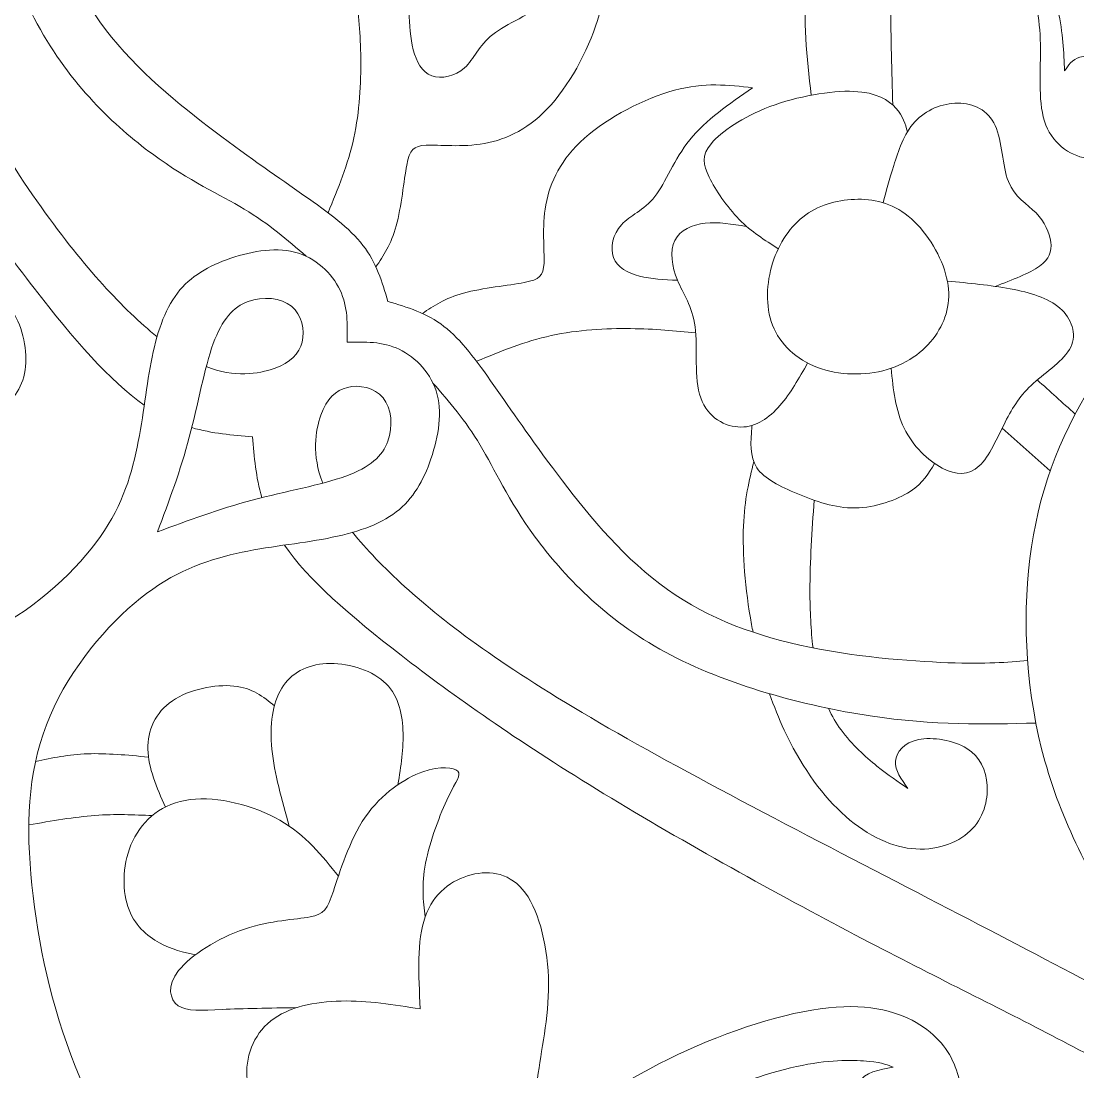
# Model space of a CAD drawing. Header units: millimetres. Extents: x -49.7 to 16.7, y -35.8 to 30.6.
# Drawn here: x -26.83 to -20.03, y -15.56 to -8.79 of the extents above; entities that cross this region are included whole.
import ezdxf

# ---------------------------------------------------------------- set-up
doc = ezdxf.new("R2010")
doc.units = ezdxf.units.MM
doc.header["$MEASUREMENT"] = 0
doc.layers.add('Layer 1', color=7, linetype='Continuous')

msp = doc.modelspace()

# ---------------------------------------------------------------- linework, layer by layer
at = {"layer": 'Layer 1', "lineweight": 9}
for points, knots in [([(4.9302, 18.8028), (-6.8815, 30.6145), (-26.0394, 30.6145), (-37.8511, 18.8028), (-37.8511, 18.8028), (-49.6628, 6.991), (-49.6628, -12.1668), (-37.8511, -23.9785), (-37.8511, -23.9785), (-26.0394, -35.7903), (-6.8815, -35.7903), (4.9302, -23.9785), (4.9302, -23.9785), (16.7419, -12.1668), (16.7419, 6.991), (4.9302, 18.8028)], [0, 0, 0, 0, 0.2, 0.2, 0.2, 0.2, 0.4, 0.4, 0.4, 0.4, 0.6, 0.6, 0.6, 0.6, 1, 1, 1, 1]), ([(-33.6751, -2.5879), (-33.5181, -2.621), (-33.3615, -2.6542), (-33.2136, -2.7036), (-33.2136, -2.7036), (-33.0657, -2.753), (-32.9269, -2.8188), (-32.8233, -2.8789), (-32.8233, -2.8789), (-32.7195, -2.9391), (-32.6509, -2.9938), (-32.5823, -3.0484), (-32.5823, -3.0484), (-32.6969, -3.0329), (-32.8116, -3.0174), (-32.9673, -3.0093), (-32.9673, -3.0093), (-33.123, -3.0011), (-33.3198, -3.0003), (-33.4922, -3.0355), (-33.4922, -3.0355), (-33.6646, -3.0707), (-33.8125, -3.142), (-33.9604, -3.2132), (-33.9604, -3.2132), (-33.8988, -3.156), (-33.8372, -3.0987), (-33.8089, -3.0323), (-33.8089, -3.0323), (-33.7805, -2.9659), (-33.7855, -2.8903), (-33.8254, -2.8148), (-33.8254, -2.8148), (-33.8653, -2.7392), (-33.9403, -2.6635), (-34.0428, -2.6293), (-34.0428, -2.6293), (-34.1454, -2.5952), (-34.2757, -2.6025), (-34.3662, -2.6405), (-34.3662, -2.6405), (-34.4567, -2.6786), (-34.5074, -2.7475), (-34.5573, -2.8389), (-34.5573, -2.8389), (-34.6072, -2.9303), (-34.6563, -3.0444), (-34.6643, -3.1707), (-34.6643, -3.1707), (-34.6725, -3.2972), (-34.6396, -3.4359), (-34.5867, -3.5254), (-34.5867, -3.5254), (-34.5337, -3.6149), (-34.4607, -3.655), (-34.3457, -3.6696), (-34.3457, -3.6696), (-34.2306, -3.6842), (-34.0736, -3.6733), (-33.9257, -3.6276), (-33.9257, -3.6276), (-33.7778, -3.582), (-33.639, -3.5016), (-33.4656, -3.4469), (-33.4656, -3.4469), (-33.2921, -3.3921), (-33.084, -3.3629), (-32.8375, -3.3574), (-32.8375, -3.3574), (-32.591, -3.3519), (-32.3061, -3.3702), (-32.0304, -3.4195), (-32.0304, -3.4195), (-31.7547, -3.4688), (-31.4882, -3.5491), (-31.1942, -3.7335), (-31.1942, -3.7335), (-30.9002, -3.9179), (-30.5789, -4.2064), (-30.336, -4.4803), (-30.336, -4.4803), (-30.0932, -4.7542), (-29.9289, -5.0135), (-29.7445, -5.3293), (-29.7445, -5.3293), (-29.56, -5.6452), (-29.3555, -6.0177), (-29.162, -6.392), (-29.162, -6.392), (-28.9684, -6.7663), (-28.7858, -7.1425), (-28.5248, -7.6372), (-28.5248, -7.6372), (-28.2637, -8.1321), (-27.924, -8.7456), (-27.6118, -9.255), (-27.6118, -9.255), (-27.2996, -9.7644), (-27.0147, -10.1698), (-26.75, -10.513), (-26.75, -10.513), (-26.4971, -10.8409), (-26.2625, -11.1122), (-26.0405, -11.2657)], [0, 0, 0, 0, 0.037037, 0.037037, 0.037037, 0.037037, 0.074074, 0.074074, 0.074074, 0.074074, 0.111111, 0.111111, 0.111111, 0.111111, 0.148148, 0.148148, 0.148148, 0.148148, 0.185185, 0.185185, 0.185185, 0.185185, 0.222222, 0.222222, 0.222222, 0.222222, 0.259259, 0.259259, 0.259259, 0.259259, 0.296296, 0.296296, 0.296296, 0.296296, 0.333333, 0.333333, 0.333333, 0.333333, 0.37037, 0.37037, 0.37037, 0.37037, 0.407407, 0.407407, 0.407407, 0.407407, 0.444444, 0.444444, 0.444444, 0.444444, 0.481481, 0.481481, 0.481481, 0.481481, 0.518519, 0.518519, 0.518519, 0.518519, 0.555556, 0.555556, 0.555556, 0.555556, 0.592593, 0.592593, 0.592593, 0.592593, 0.62963, 0.62963, 0.62963, 0.62963, 0.666667, 0.666667, 0.666667, 0.666667, 0.703704, 0.703704, 0.703704, 0.703704, 0.740741, 0.740741, 0.740741, 0.740741, 0.777778, 0.777778, 0.777778, 0.777778, 0.814815, 0.814815, 0.814815, 0.814815, 0.851852, 0.851852, 0.851852, 0.851852, 0.888889, 0.888889, 0.888889, 0.888889, 0.925926, 0.925926, 0.925926, 0.925926, 1, 1, 1, 1]), ([(-24.3301, -5.4874), (-24.5328, -5.7206), (-24.7691, -5.9137), (-25.0118, -6.0652), (-25.0118, -6.0652), (-25.3569, -6.2806), (-25.7147, -6.4121), (-26.1274, -6.4632), (-26.1274, -6.4632), (-26.54, -6.5143), (-27.0074, -6.4851), (-27.4311, -6.3665), (-27.4311, -6.3665), (-27.8547, -6.2478), (-28.2345, -6.0396), (-28.5412, -5.8333), (-28.5412, -5.8333), (-28.8479, -5.627), (-29.0817, -5.4225), (-29.3154, -5.218), (-29.3154, -5.218), (-29.0159, -5.7804), (-28.7165, -6.3427), (-28.3476, -7.053), (-28.3476, -7.053), (-27.9788, -7.7633), (-27.5406, -8.6214), (-27.1846, -9.2349), (-27.1846, -9.2349), (-26.8285, -9.8484), (-26.5546, -10.2172), (-26.3082, -10.4893), (-26.3082, -10.4893), (-26.1844, -10.6259), (-26.0675, -10.7381), (-25.9581, -10.8256)], [0, 0, 0, 0, 0.1, 0.1, 0.1, 0.1, 0.2, 0.2, 0.2, 0.2, 0.3, 0.3, 0.3, 0.3, 0.4, 0.4, 0.4, 0.4, 0.5, 0.5, 0.5, 0.5, 0.6, 0.6, 0.6, 0.6, 0.7, 0.7, 0.7, 0.7, 0.8, 0.8, 0.8, 0.8, 1, 1, 1, 1]), ([(-24.9974, -10.3082), (-25.1181, -10.2034), (-25.2389, -10.0984), (-25.3961, -10.0041), (-25.3961, -10.0041), (-25.5534, -9.9099), (-25.7473, -9.8262), (-25.9884, -9.6492), (-25.9884, -9.6492), (-26.2296, -9.4723), (-26.5181, -9.202), (-26.7299, -8.8113), (-26.7299, -8.8113), (-26.9417, -8.4206), (-27.0768, -7.9093), (-27.1401, -7.4914), (-27.1401, -7.4914), (-27.2033, -7.0735), (-27.1947, -6.749), (-27.186, -6.4244)], [0, 0, 0, 0, 0.166667, 0.166667, 0.166667, 0.166667, 0.333333, 0.333333, 0.333333, 0.333333, 0.5, 0.5, 0.5, 0.5, 0.666667, 0.666667, 0.666667, 0.666667, 1, 1, 1, 1]), ([(-24.4713, -10.5986), (-24.5084, -10.4739), (-24.5456, -10.3492), (-24.6317, -10.2376), (-24.6317, -10.2376), (-24.7178, -10.1259), (-24.8529, -10.0273), (-25.0118, -9.916), (-25.0118, -9.916), (-25.1706, -9.8046), (-25.3532, -9.6804), (-25.5833, -9.507), (-25.5833, -9.507), (-25.8133, -9.3335), (-26.0909, -9.1108), (-26.2899, -8.8478), (-26.2899, -8.8478), (-26.4889, -8.5849), (-26.6094, -8.2818), (-26.6843, -7.9458), (-26.6843, -7.9458), (-26.7591, -7.6099), (-26.7883, -7.241), (-26.7973, -6.9909), (-26.7973, -6.9909), (-26.8064, -6.7408), (-26.7951, -6.6093), (-26.7839, -6.4779)], [0, 0, 0, 0, 0.125, 0.125, 0.125, 0.125, 0.25, 0.25, 0.25, 0.25, 0.375, 0.375, 0.375, 0.375, 0.5, 0.5, 0.5, 0.5, 0.625, 0.625, 0.625, 0.625, 0.75, 0.75, 0.75, 0.75, 1, 1, 1, 1]), ([(-20.7683, -6.8958), (-20.6509, -7.0059), (-20.5335, -7.1161), (-20.3927, -7.3118), (-20.3927, -7.3118), (-20.2518, -7.5075), (-20.0875, -7.7887), (-19.9469, -8.0772), (-19.9469, -8.0772), (-19.8063, -8.3657), (-19.6895, -8.6614), (-19.611, -8.9152), (-19.611, -8.9152), (-19.5324, -9.1691), (-19.4923, -9.3809), (-19.3699, -9.6565), (-19.3699, -9.6565), (-19.2476, -9.9323), (-19.0431, -10.2719), (-18.8989, -10.5074), (-18.8989, -10.5074), (-18.7546, -10.743), (-18.6706, -10.8744), (-18.6104, -11.0515), (-18.6104, -11.0515), (-18.5501, -11.2286), (-18.5136, -11.4514), (-18.5154, -11.6504), (-18.5154, -11.6504), (-18.5172, -11.8495), (-18.5574, -12.0247), (-18.6378, -12.1909), (-18.6378, -12.1909), (-18.7181, -12.357), (-18.8386, -12.5141), (-18.939, -12.6236), (-18.939, -12.6236), (-19.0394, -12.7332), (-19.1198, -12.7952), (-19.2001, -12.8573)], [0, 0, 0, 0, 0.090909, 0.090909, 0.090909, 0.090909, 0.181818, 0.181818, 0.181818, 0.181818, 0.272727, 0.272727, 0.272727, 0.272727, 0.363636, 0.363636, 0.363636, 0.363636, 0.454545, 0.454545, 0.454545, 0.454545, 0.545455, 0.545455, 0.545455, 0.545455, 0.636364, 0.636364, 0.636364, 0.636364, 0.727273, 0.727273, 0.727273, 0.727273, 0.818182, 0.818182, 0.818182, 0.818182, 1, 1, 1, 1]), ([(-20.9186, -7.046), (-20.9119, -7.1636), (-20.9052, -7.2813), (-20.8628, -7.4421), (-20.8628, -7.4421), (-20.8203, -7.6028), (-20.742, -7.8068), (-20.6437, -7.9906), (-20.6437, -7.9906), (-20.5454, -8.1745), (-20.427, -8.3384), (-20.3578, -8.4958), (-20.3578, -8.4958), (-20.2887, -8.6533), (-20.2686, -8.8044), (-20.2677, -8.9737), (-20.2677, -8.9737), (-20.2668, -9.143), (-20.285, -9.3306), (-20.2331, -9.4626), (-20.2331, -9.4626), (-20.1813, -9.5946), (-20.0593, -9.671), (-19.9519, -9.6774), (-19.9519, -9.6774), (-19.8444, -9.6838), (-19.7516, -9.62), (-19.7034, -9.5308), (-19.7034, -9.5308), (-19.6551, -9.4416), (-19.6514, -9.3269), (-19.676, -9.2387), (-19.676, -9.2387), (-19.7006, -9.1504), (-19.7534, -9.0884), (-19.8189, -9.0539), (-19.8189, -9.0539), (-19.8845, -9.0193), (-19.9628, -9.012), (-20.0137, -9.0265), (-20.0137, -9.0265), (-20.0647, -9.0411), (-20.0884, -9.0775), (-20.1121, -9.1139), (-20.1121, -9.1139), (-20.1175, -8.9938), (-20.123, -8.8736), (-20.1539, -8.7243), (-20.1539, -8.7243), (-20.1849, -8.575), (-20.2413, -8.3966), (-20.2978, -8.2182)], [0, 0, 0, 0, 0.071429, 0.071429, 0.071429, 0.071429, 0.142857, 0.142857, 0.142857, 0.142857, 0.214286, 0.214286, 0.214286, 0.214286, 0.285714, 0.285714, 0.285714, 0.285714, 0.357143, 0.357143, 0.357143, 0.357143, 0.428571, 0.428571, 0.428571, 0.428571, 0.5, 0.5, 0.5, 0.5, 0.571429, 0.571429, 0.571429, 0.571429, 0.642857, 0.642857, 0.642857, 0.642857, 0.714286, 0.714286, 0.714286, 0.714286, 0.785714, 0.785714, 0.785714, 0.785714, 0.857143, 0.857143, 0.857143, 0.857143, 1, 1, 1, 1]), ([(-21.2191, -9.3335), (-21.2251, -9.1165), (-21.2312, -8.8995), (-21.2332, -8.689), (-21.2332, -8.689), (-21.2354, -8.4785), (-21.2335, -8.2746), (-21.2163, -8.0498), (-21.2163, -8.0498), (-21.1989, -7.8249), (-21.1662, -7.5792), (-21.1334, -7.3334), (-21.1334, -7.3334), (-21.2845, -7.5027), (-21.4356, -7.672), (-21.5512, -7.8732), (-21.5512, -7.8732), (-21.6668, -8.0743), (-21.7469, -8.3074), (-21.7733, -8.5456), (-21.7733, -8.5456), (-21.7997, -8.7838), (-21.7723, -9.0272), (-21.7449, -9.2706)], [0, 0, 0, 0, 0.142857, 0.142857, 0.142857, 0.142857, 0.285714, 0.285714, 0.285714, 0.285714, 0.428571, 0.428571, 0.428571, 0.428571, 0.571429, 0.571429, 0.571429, 0.571429, 0.714286, 0.714286, 0.714286, 0.714286, 1, 1, 1, 1]), ([(-24.3347, -8.7337), (-24.3313, -8.818), (-24.328, -8.9024), (-24.3081, -8.9782), (-24.3081, -8.9782), (-24.2883, -9.0541), (-24.2518, -9.1215), (-24.189, -9.1451), (-24.189, -9.1451), (-24.1262, -9.1688), (-24.037, -9.1487), (-23.9769, -9.0941), (-23.9769, -9.0941), (-23.9169, -9.0395), (-23.8859, -8.9503), (-23.7958, -8.8793), (-23.7958, -8.8793), (-23.7057, -8.8083), (-23.5564, -8.7555), (-23.4298, -8.6535), (-23.4298, -8.6535), (-23.3033, -8.5516), (-23.1995, -8.4005), (-23.0958, -8.2494), (-23.0958, -8.2494), (-23.0776, -8.4041), (-23.0593, -8.5589), (-23.1112, -8.7528), (-23.1112, -8.7528), (-23.1631, -8.9466), (-23.2851, -9.1797), (-23.4198, -9.3317), (-23.4198, -9.3317), (-23.5545, -9.4837), (-23.702, -9.5547), (-23.8486, -9.5811), (-23.8486, -9.5811), (-23.9951, -9.6075), (-24.1408, -9.5893), (-24.2245, -9.5929), (-24.2245, -9.5929), (-24.3083, -9.5966), (-24.3301, -9.6221), (-24.3492, -9.7204), (-24.3492, -9.7204), (-24.3684, -9.8187), (-24.3847, -9.9899), (-24.4176, -10.1113), (-24.4176, -10.1113), (-24.4504, -10.2327), (-24.4998, -10.3045), (-24.5491, -10.3763)], [0, 0, 0, 0, 0.071429, 0.071429, 0.071429, 0.071429, 0.142857, 0.142857, 0.142857, 0.142857, 0.214286, 0.214286, 0.214286, 0.214286, 0.285714, 0.285714, 0.285714, 0.285714, 0.357143, 0.357143, 0.357143, 0.357143, 0.428571, 0.428571, 0.428571, 0.428571, 0.5, 0.5, 0.5, 0.5, 0.571429, 0.571429, 0.571429, 0.571429, 0.642857, 0.642857, 0.642857, 0.642857, 0.714286, 0.714286, 0.714286, 0.714286, 0.785714, 0.785714, 0.785714, 0.785714, 0.857143, 0.857143, 0.857143, 0.857143, 1, 1, 1, 1]), ([(-24.6739, -8.6161), (-24.6609, -8.7469), (-24.648, -8.8777), (-24.6462, -9.0351), (-24.6462, -9.0351), (-24.6444, -9.1924), (-24.6539, -9.3763), (-24.6908, -9.5461), (-24.6908, -9.5461), (-24.7278, -9.716), (-24.7924, -9.8719), (-24.8569, -10.0277)], [0, 0, 0, 0, 0.25, 0.25, 0.25, 0.25, 0.5, 0.5, 0.5, 0.5, 1, 1, 1, 1]), ([(-22.6063, -10.462), (-22.6906, -10.4587), (-22.775, -10.4554), (-22.8508, -10.4355), (-22.8508, -10.4355), (-22.9267, -10.4156), (-22.994, -10.3792), (-23.0177, -10.3164), (-23.0177, -10.3164), (-23.0414, -10.2536), (-23.0213, -10.1644), (-22.9667, -10.1044), (-22.9667, -10.1044), (-22.9121, -10.0443), (-22.8229, -10.0133), (-22.7519, -9.9232), (-22.7519, -9.9232), (-22.6809, -9.8331), (-22.6281, -9.6838), (-22.5262, -9.5573), (-22.5262, -9.5573), (-22.4242, -9.4307), (-22.2731, -9.3269), (-22.122, -9.2232), (-22.122, -9.2232), (-22.2767, -9.205), (-22.4315, -9.1867), (-22.6253, -9.2386), (-22.6253, -9.2386), (-22.8192, -9.2905), (-23.0523, -9.4125), (-23.2043, -9.5472), (-23.2043, -9.5472), (-23.3564, -9.682), (-23.4273, -9.8294), (-23.4537, -9.976), (-23.4537, -9.976), (-23.4802, -10.1225), (-23.4619, -10.2682), (-23.4655, -10.3519), (-23.4655, -10.3519), (-23.4692, -10.4357), (-23.4947, -10.4575), (-23.593, -10.4766), (-23.593, -10.4766), (-23.6913, -10.4957), (-23.8625, -10.5121), (-23.9839, -10.545), (-23.9839, -10.545), (-24.1053, -10.5778), (-24.1771, -10.6272), (-24.2489, -10.6765)], [0, 0, 0, 0, 0.071429, 0.071429, 0.071429, 0.071429, 0.142857, 0.142857, 0.142857, 0.142857, 0.214286, 0.214286, 0.214286, 0.214286, 0.285714, 0.285714, 0.285714, 0.285714, 0.357143, 0.357143, 0.357143, 0.357143, 0.428571, 0.428571, 0.428571, 0.428571, 0.5, 0.5, 0.5, 0.5, 0.571429, 0.571429, 0.571429, 0.571429, 0.642857, 0.642857, 0.642857, 0.642857, 0.714286, 0.714286, 0.714286, 0.714286, 0.785714, 0.785714, 0.785714, 0.785714, 0.857143, 0.857143, 0.857143, 0.857143, 1, 1, 1, 1]), ([(-21.1247, -9.507), (-21.1385, -9.4561), (-21.1524, -9.4051), (-21.1984, -9.3542), (-21.1984, -9.3542), (-21.2445, -9.3033), (-21.3227, -9.2523), (-21.4702, -9.2459), (-21.4702, -9.2459), (-21.6177, -9.2395), (-21.8343, -9.2778), (-22.0109, -9.3442), (-22.0109, -9.3442), (-22.1875, -9.4107), (-22.3241, -9.5054), (-22.3878, -9.5818), (-22.3878, -9.5818), (-22.4515, -9.6582), (-22.4424, -9.7166), (-22.4014, -9.7994), (-22.4014, -9.7994), (-22.3605, -9.8822), (-22.2876, -9.9896), (-22.2082, -10.0703), (-22.2082, -10.0703), (-22.1287, -10.151), (-22.0425, -10.2049), (-21.9564, -10.2589)], [0, 0, 0, 0, 0.125, 0.125, 0.125, 0.125, 0.25, 0.25, 0.25, 0.25, 0.375, 0.375, 0.375, 0.375, 0.5, 0.5, 0.5, 0.5, 0.625, 0.625, 0.625, 0.625, 0.75, 0.75, 0.75, 0.75, 1, 1, 1, 1]), ([(-20.5592, -10.5015), (-20.4484, -10.4595), (-20.3375, -10.4176), (-20.274, -10.372), (-20.274, -10.372), (-20.2104, -10.3264), (-20.194, -10.2773), (-20.2013, -10.2172), (-20.2013, -10.2172), (-20.2085, -10.1571), (-20.2395, -10.0861), (-20.2959, -10.0288), (-20.2959, -10.0288), (-20.3524, -9.9714), (-20.4343, -9.9277), (-20.4743, -9.8267), (-20.4743, -9.8267), (-20.5144, -9.7256), (-20.5126, -9.5672), (-20.559, -9.4662), (-20.559, -9.4662), (-20.6054, -9.3652), (-20.7001, -9.3215), (-20.8002, -9.3215), (-20.8002, -9.3215), (-20.9003, -9.3215), (-21.006, -9.3652), (-21.0769, -9.4425), (-21.0769, -9.4425), (-21.148, -9.5199), (-21.1844, -9.631), (-21.2128, -9.7233), (-21.2128, -9.7233), (-21.2411, -9.8156), (-21.2615, -9.8892), (-21.2819, -9.9628)], [0, 0, 0, 0, 0.1, 0.1, 0.1, 0.1, 0.2, 0.2, 0.2, 0.2, 0.3, 0.3, 0.3, 0.3, 0.4, 0.4, 0.4, 0.4, 0.5, 0.5, 0.5, 0.5, 0.6, 0.6, 0.6, 0.6, 0.7, 0.7, 0.7, 0.7, 0.8, 0.8, 0.8, 0.8, 1, 1, 1, 1]), ([(-21.4656, -9.9414), (-21.3464, -9.9368), (-21.2262, -9.9623), (-21.1189, -10.0497), (-21.1189, -10.0497), (-21.0114, -10.1371), (-20.9168, -10.2864), (-20.8785, -10.4211), (-20.8785, -10.4211), (-20.8403, -10.5558), (-20.8585, -10.676), (-20.9213, -10.7825), (-20.9213, -10.7825), (-20.9841, -10.889), (-21.0915, -10.9819), (-21.2299, -11.0292), (-21.2299, -11.0292), (-21.3683, -11.0765), (-21.5376, -11.0784), (-21.6777, -11.0328), (-21.6777, -11.0328), (-21.8179, -10.9873), (-21.929, -10.8945), (-21.9836, -10.7743), (-21.9836, -10.7743), (-22.0382, -10.6541), (-22.0364, -10.5067), (-22, -10.3756), (-22, -10.3756), (-21.9636, -10.2445), (-21.8926, -10.1298), (-21.7979, -10.0552), (-21.7979, -10.0552), (-21.7033, -9.9805), (-21.5849, -9.9459), (-21.4656, -9.9414)], [0, 0, 0, 0, 0.1, 0.1, 0.1, 0.1, 0.2, 0.2, 0.2, 0.2, 0.3, 0.3, 0.3, 0.3, 0.4, 0.4, 0.4, 0.4, 0.5, 0.5, 0.5, 0.5, 0.6, 0.6, 0.6, 0.6, 0.7, 0.7, 0.7, 0.7, 0.8, 0.8, 0.8, 0.8, 1, 1, 1, 1]), ([(-22.1626, -10.1159), (-22.2528, -10.1006), (-22.3431, -10.0855), (-22.4273, -10.0951), (-22.4273, -10.0951), (-22.5116, -10.1047), (-22.5899, -10.1391), (-22.6227, -10.2064), (-22.6227, -10.2064), (-22.6554, -10.2736), (-22.6427, -10.3738), (-22.6063, -10.462), (-22.6063, -10.462), (-22.5698, -10.5504), (-22.5098, -10.6268), (-22.4925, -10.7624), (-22.4925, -10.7624), (-22.4751, -10.8981), (-22.5007, -11.0929), (-22.4561, -11.2204), (-22.4561, -11.2204), (-22.4115, -11.3478), (-22.2968, -11.4079), (-22.1975, -11.4079), (-22.1975, -11.4079), (-22.0983, -11.4079), (-22.0146, -11.3478), (-21.9455, -11.269), (-21.9455, -11.269), (-21.8765, -11.1902), (-21.8221, -11.0926), (-21.7677, -10.9951)], [0, 0, 0, 0, 0.111111, 0.111111, 0.111111, 0.111111, 0.222222, 0.222222, 0.222222, 0.222222, 0.333333, 0.333333, 0.333333, 0.333333, 0.444444, 0.444444, 0.444444, 0.444444, 0.555556, 0.555556, 0.555556, 0.555556, 0.666667, 0.666667, 0.666667, 0.666667, 0.777778, 0.777778, 0.777778, 0.777778, 1, 1, 1, 1]), ([(-24.7342, -10.8615), (-24.7311, -10.7477), (-24.7282, -10.6341), (-24.7796, -10.5261), (-24.7796, -10.5261), (-24.831, -10.4181), (-24.9369, -10.3158), (-25.072, -10.2812), (-25.072, -10.2812), (-25.2071, -10.2464), (-25.3715, -10.2793), (-25.5102, -10.3304), (-25.5102, -10.3304), (-25.649, -10.3816), (-25.7622, -10.4509), (-25.8426, -10.566), (-25.8426, -10.566), (-25.9229, -10.681), (-25.9703, -10.8417), (-26.0032, -11.0243), (-26.0032, -11.0243), (-26.0361, -11.2069), (-26.0544, -11.4114), (-26.1036, -11.614), (-26.1036, -11.614), (-26.1529, -11.8167), (-26.2333, -12.0175), (-26.416, -12.2329), (-26.416, -12.2329), (-26.5988, -12.4483), (-26.8839, -12.6783), (-27.198, -12.7988), (-27.198, -12.7988), (-27.512, -12.9193), (-27.855, -12.9304), (-28.2291, -12.8921), (-28.2291, -12.8921), (-28.6033, -12.8538), (-29.0086, -12.7662), (-29.3957, -12.6128), (-29.3957, -12.6128), (-29.7828, -12.4594), (-30.1516, -12.2403), (-30.5004, -12.023), (-30.5004, -12.023), (-30.6684, -11.9184), (-30.8317, -11.8141), (-30.9908, -11.7194)], [0, 0, 0, 0, 0.076923, 0.076923, 0.076923, 0.076923, 0.153846, 0.153846, 0.153846, 0.153846, 0.230769, 0.230769, 0.230769, 0.230769, 0.307692, 0.307692, 0.307692, 0.307692, 0.384615, 0.384615, 0.384615, 0.384615, 0.461538, 0.461538, 0.461538, 0.461538, 0.538462, 0.538462, 0.538462, 0.538462, 0.615385, 0.615385, 0.615385, 0.615385, 0.692308, 0.692308, 0.692308, 0.692308, 0.769231, 0.769231, 0.769231, 0.769231, 0.846154, 0.846154, 0.846154, 0.846154, 1, 1, 1, 1]), ([(-19.36, -10.4575), (-19.5932, -10.6602), (-19.7863, -10.8965), (-19.9378, -11.1391), (-19.9378, -11.1391), (-20.1532, -11.4843), (-20.2847, -11.8421), (-20.3358, -12.2548), (-20.3358, -12.2548), (-20.387, -12.6674), (-20.3577, -13.1349), (-20.2391, -13.5585), (-20.2391, -13.5585), (-20.1204, -13.9821), (-19.9122, -14.3618), (-19.7059, -14.6686), (-19.7059, -14.6686), (-19.4996, -14.9753), (-19.2951, -15.209), (-19.0906, -15.4428), (-19.0906, -15.4428), (-19.6529, -15.1433), (-20.2153, -14.8439), (-20.9256, -14.4751), (-20.9256, -14.4751), (-21.6358, -14.1062), (-22.494, -13.668), (-23.1075, -13.312), (-23.1075, -13.312), (-23.721, -12.9559), (-24.0898, -12.682), (-24.3619, -12.4356), (-24.3619, -12.4356), (-24.4985, -12.3118), (-24.6107, -12.1949), (-24.6982, -12.0855)], [0, 0, 0, 0, 0.1, 0.1, 0.1, 0.1, 0.2, 0.2, 0.2, 0.2, 0.3, 0.3, 0.3, 0.3, 0.4, 0.4, 0.4, 0.4, 0.5, 0.5, 0.5, 0.5, 0.6, 0.6, 0.6, 0.6, 0.7, 0.7, 0.7, 0.7, 0.8, 0.8, 0.8, 0.8, 1, 1, 1, 1]), ([(-21.2299, -11.0292), (-21.2159, -11.1645), (-21.202, -11.2998), (-21.1458, -11.4148), (-21.1458, -11.4148), (-21.0897, -11.5298), (-20.9914, -11.6245), (-20.9013, -11.6718), (-20.9013, -11.6718), (-20.8112, -11.7192), (-20.7292, -11.7192), (-20.6628, -11.6582), (-20.6628, -11.6582), (-20.5964, -11.5972), (-20.5453, -11.4752), (-20.4953, -11.376), (-20.4953, -11.376), (-20.4452, -11.2768), (-20.3961, -11.2003), (-20.3132, -11.1257), (-20.3132, -11.1257), (-20.2304, -11.051), (-20.1139, -10.9782), (-20.0729, -10.8926), (-20.0729, -10.8926), (-20.0319, -10.8071), (-20.0666, -10.7088), (-20.1421, -10.6423), (-20.1421, -10.6423), (-20.2176, -10.5759), (-20.3342, -10.5413), (-20.4619, -10.5175), (-20.4619, -10.5175), (-20.5896, -10.4937), (-20.7285, -10.4807), (-20.8674, -10.4677)], [0, 0, 0, 0, 0.1, 0.1, 0.1, 0.1, 0.2, 0.2, 0.2, 0.2, 0.3, 0.3, 0.3, 0.3, 0.4, 0.4, 0.4, 0.4, 0.5, 0.5, 0.5, 0.5, 0.6, 0.6, 0.6, 0.6, 0.7, 0.7, 0.7, 0.7, 0.8, 0.8, 0.8, 0.8, 1, 1, 1, 1]), ([(-27.8507, -11.2337), (-27.6803, -11.2821), (-27.5099, -11.3306), (-27.3547, -11.3457), (-27.3547, -11.3457), (-27.1994, -11.3608), (-27.0592, -11.3425), (-26.9617, -11.2825), (-26.9617, -11.2825), (-26.8644, -11.2224), (-26.8098, -11.1204), (-26.8034, -10.9939), (-26.8034, -10.9939), (-26.797, -10.8674), (-26.8389, -10.7163), (-26.9181, -10.6262), (-26.9181, -10.6262), (-26.9973, -10.536), (-27.1138, -10.5069), (-27.2308, -10.5017), (-27.2308, -10.5017), (-27.3479, -10.4964), (-27.4655, -10.515), (-27.583, -10.5337)], [0, 0, 0, 0, 0.142857, 0.142857, 0.142857, 0.142857, 0.285714, 0.285714, 0.285714, 0.285714, 0.428571, 0.428571, 0.428571, 0.428571, 0.571429, 0.571429, 0.571429, 0.571429, 0.714286, 0.714286, 0.714286, 0.714286, 1, 1, 1, 1]), ([(-25.6412, -11.0186), (-25.459, -11.0889), (-25.3069, -11.0672), (-25.2035, -11.0298), (-25.2035, -11.0298), (-25.0976, -10.9914), (-25.0428, -10.9366), (-25.0245, -10.8599), (-25.0245, -10.8599), (-25.0063, -10.7833), (-25.0245, -10.6846), (-25.0921, -10.6299), (-25.0921, -10.6299), (-25.1597, -10.5751), (-25.2765, -10.5642), (-25.3715, -10.5988), (-25.3715, -10.5988), (-25.4664, -10.6335), (-25.5394, -10.7139), (-25.5962, -10.87), (-25.5962, -10.87), (-25.6529, -11.0261), (-25.6934, -11.2581), (-25.7506, -11.4729), (-25.7506, -11.4729), (-25.8078, -11.6878), (-25.8817, -11.8853), (-25.9557, -12.083)], [0, 0, 0, 0, 0.125, 0.125, 0.125, 0.125, 0.25, 0.25, 0.25, 0.25, 0.375, 0.375, 0.375, 0.375, 0.5, 0.5, 0.5, 0.5, 0.625, 0.625, 0.625, 0.625, 0.75, 0.75, 0.75, 0.75, 1, 1, 1, 1]), ([(-24.4712, -10.5987), (-24.3465, -10.6358), (-24.2218, -10.673), (-24.1102, -10.7591), (-24.1102, -10.7591), (-23.9985, -10.8452), (-23.8999, -10.9803), (-23.7886, -11.1391), (-23.7886, -11.1391), (-23.6772, -11.298), (-23.553, -11.4806), (-23.3796, -11.7107), (-23.3796, -11.7107), (-23.2061, -11.9407), (-22.9833, -12.2183), (-22.7204, -12.4173), (-22.7204, -12.4173), (-22.4575, -12.6163), (-22.1544, -12.7368), (-21.8184, -12.8117), (-21.8184, -12.8117), (-21.4825, -12.8865), (-21.1137, -12.9158), (-20.8635, -12.9248), (-20.8635, -12.9248), (-20.6134, -12.9337), (-20.4819, -12.9225), (-20.3505, -12.9113)], [0, 0, 0, 0, 0.125, 0.125, 0.125, 0.125, 0.25, 0.25, 0.25, 0.25, 0.375, 0.375, 0.375, 0.375, 0.5, 0.5, 0.5, 0.5, 0.625, 0.625, 0.625, 0.625, 0.75, 0.75, 0.75, 0.75, 1, 1, 1, 1]), ([(-22.4887, -10.8012), (-22.6195, -10.7883), (-22.7503, -10.7754), (-22.9077, -10.7736), (-22.9077, -10.7736), (-23.065, -10.7719), (-23.249, -10.7813), (-23.4188, -10.8183), (-23.4188, -10.8183), (-23.5886, -10.8552), (-23.7445, -10.9198), (-23.9003, -10.9843)], [0, 0, 0, 0, 0.25, 0.25, 0.25, 0.25, 0.5, 0.5, 0.5, 0.5, 1, 1, 1, 1]), ([(-24.7341, -10.8615), (-24.6203, -10.8585), (-24.5067, -10.8555), (-24.3987, -10.907), (-24.3987, -10.907), (-24.2907, -10.9584), (-24.1884, -11.0643), (-24.1538, -11.1994), (-24.1538, -11.1994), (-24.119, -11.3345), (-24.1519, -11.4989), (-24.203, -11.6376), (-24.203, -11.6376), (-24.2541, -11.7764), (-24.3235, -11.8896), (-24.4386, -11.9699), (-24.4386, -11.9699), (-24.5536, -12.0503), (-24.7143, -12.0978), (-24.8969, -12.1306), (-24.8969, -12.1306), (-25.0795, -12.1635), (-25.284, -12.1817), (-25.4866, -12.231), (-25.4866, -12.231), (-25.6893, -12.2804), (-25.8902, -12.3607), (-26.1055, -12.5434), (-26.1055, -12.5434), (-26.3209, -12.7262), (-26.5509, -13.0113), (-26.6714, -13.3254), (-26.6714, -13.3254), (-26.7919, -13.6394), (-26.803, -13.9824), (-26.7647, -14.3565), (-26.7647, -14.3565), (-26.7264, -14.7307), (-26.6387, -15.136), (-26.4854, -15.5231), (-26.4854, -15.5231), (-26.332, -15.9102), (-26.1129, -16.279), (-25.8956, -16.6277), (-25.8956, -16.6277), (-25.7909, -16.7958), (-25.6867, -16.9591), (-25.592, -17.1182)], [0, 0, 0, 0, 0.076923, 0.076923, 0.076923, 0.076923, 0.153846, 0.153846, 0.153846, 0.153846, 0.230769, 0.230769, 0.230769, 0.230769, 0.307692, 0.307692, 0.307692, 0.307692, 0.384615, 0.384615, 0.384615, 0.384615, 0.461538, 0.461538, 0.461538, 0.461538, 0.538462, 0.538462, 0.538462, 0.538462, 0.615385, 0.615385, 0.615385, 0.615385, 0.692308, 0.692308, 0.692308, 0.692308, 0.769231, 0.769231, 0.769231, 0.769231, 0.846154, 0.846154, 0.846154, 0.846154, 1, 1, 1, 1]), ([(-24.8912, -11.7686), (-24.9615, -11.5864), (-24.9398, -11.4343), (-24.9024, -11.3309), (-24.9024, -11.3309), (-24.864, -11.225), (-24.8092, -11.1702), (-24.7325, -11.152), (-24.7325, -11.152), (-24.6558, -11.1337), (-24.5573, -11.152), (-24.5025, -11.2195), (-24.5025, -11.2195), (-24.4477, -11.2871), (-24.4367, -11.4039), (-24.4714, -11.4989), (-24.4714, -11.4989), (-24.5061, -11.5938), (-24.5865, -11.6669), (-24.7426, -11.7236), (-24.7426, -11.7236), (-24.8988, -11.7803), (-25.1307, -11.8208), (-25.3455, -11.878), (-25.3455, -11.878), (-25.5603, -11.9352), (-25.7578, -12.0091), (-25.9556, -12.0831)], [0, 0, 0, 0, 0.125, 0.125, 0.125, 0.125, 0.25, 0.25, 0.25, 0.25, 0.375, 0.375, 0.375, 0.375, 0.5, 0.5, 0.5, 0.5, 0.625, 0.625, 0.625, 0.625, 0.75, 0.75, 0.75, 0.75, 1, 1, 1, 1]), ([(-24.1808, -11.1248), (-24.076, -11.2455), (-23.971, -11.3663), (-23.8768, -11.5235), (-23.8768, -11.5235), (-23.7825, -11.6808), (-23.6988, -11.8747), (-23.5218, -12.1159), (-23.5218, -12.1159), (-23.3449, -12.357), (-23.0747, -12.6455), (-22.6839, -12.8573), (-22.6839, -12.8573), (-22.2932, -13.0691), (-21.7819, -13.2042), (-21.364, -13.2674), (-21.364, -13.2674), (-20.9461, -13.3307), (-20.6215, -13.3221), (-20.297, -13.3135)], [0, 0, 0, 0, 0.166667, 0.166667, 0.166667, 0.166667, 0.333333, 0.333333, 0.333333, 0.333333, 0.5, 0.5, 0.5, 0.5, 0.666667, 0.666667, 0.666667, 0.666667, 1, 1, 1, 1]), ([(-20.9504, -11.6419), (-20.9859, -11.704), (-21.0214, -11.7663), (-21.1075, -11.8219), (-21.1075, -11.8219), (-21.1935, -11.8776), (-21.33, -11.9267), (-21.4611, -11.9285), (-21.4611, -11.9285), (-21.5922, -11.9304), (-21.7178, -11.8848), (-21.8316, -11.8375), (-21.8316, -11.8375), (-21.9454, -11.7902), (-22.0473, -11.741), (-22.0947, -11.6691), (-22.0947, -11.6691), (-22.142, -11.5972), (-22.1347, -11.5025), (-22.1274, -11.4079)], [0, 0, 0, 0, 0.166667, 0.166667, 0.166667, 0.166667, 0.333333, 0.333333, 0.333333, 0.333333, 0.5, 0.5, 0.5, 0.5, 0.666667, 0.666667, 0.666667, 0.666667, 1, 1, 1, 1]), ([(-22.1142, -11.6309), (-22.1441, -11.7513), (-22.174, -11.8718), (-22.1807, -12.0458), (-22.1807, -12.0458), (-22.1875, -12.2198), (-22.1711, -12.4474), (-22.1283, -12.6795), (-22.1283, -12.6795), (-22.1253, -12.6959), (-22.1222, -12.7123), (-22.1189, -12.7287)], [0, 0, 0, 0, 0.25, 0.25, 0.25, 0.25, 0.5, 0.5, 0.5, 0.5, 1, 1, 1, 1]), ([(-21.7329, -12.8296), (-21.7462, -12.7161), (-21.7526, -12.591), (-21.7527, -12.4649), (-21.7527, -12.4649), (-21.7531, -12.2712), (-21.7392, -12.0749), (-21.7253, -11.8787)], [0, 0, 0, 0, 0.333333, 0.333333, 0.333333, 0.333333, 1, 1, 1, 1]), ([(-16.4605, -19.8025), (-16.4936, -19.6455), (-16.5267, -19.4889), (-16.5762, -19.341), (-16.5762, -19.341), (-16.6256, -19.1932), (-16.6914, -19.0544), (-16.7516, -18.9507), (-16.7516, -18.9507), (-16.8118, -18.847), (-16.8664, -18.7783), (-16.9211, -18.7097), (-16.9211, -18.7097), (-16.9055, -18.8243), (-16.89, -18.9389), (-16.8819, -19.0947), (-16.8819, -19.0947), (-16.8737, -19.2504), (-16.8729, -19.4473), (-16.9081, -19.6196), (-16.9081, -19.6196), (-16.9433, -19.792), (-17.0146, -19.9399), (-17.0858, -20.0878), (-17.0858, -20.0878), (-17.0285, -20.0262), (-16.9713, -19.9646), (-16.9049, -19.9363), (-16.9049, -19.9363), (-16.8385, -19.9079), (-16.763, -19.9128), (-16.6874, -19.9528), (-16.6874, -19.9528), (-16.6118, -19.9927), (-16.5361, -20.0677), (-16.5019, -20.1702), (-16.5019, -20.1702), (-16.4678, -20.2728), (-16.4751, -20.4032), (-16.5131, -20.4936), (-16.5131, -20.4936), (-16.5512, -20.5841), (-16.6201, -20.6348), (-16.7115, -20.6847), (-16.7115, -20.6847), (-16.8029, -20.7346), (-16.917, -20.7836), (-17.0434, -20.7918), (-17.0434, -20.7918), (-17.1698, -20.7999), (-17.3085, -20.767), (-17.398, -20.7141), (-17.398, -20.7141), (-17.4875, -20.6611), (-17.5276, -20.5881), (-17.5422, -20.4731), (-17.5422, -20.4731), (-17.5568, -20.358), (-17.5459, -20.201), (-17.5003, -20.0531), (-17.5003, -20.0531), (-17.4546, -19.9052), (-17.3743, -19.7664), (-17.3195, -19.593), (-17.3195, -19.593), (-17.2647, -19.4195), (-17.2355, -19.2114), (-17.23, -18.9649), (-17.23, -18.9649), (-17.2245, -18.7184), (-17.2428, -18.4336), (-17.2921, -18.1579), (-17.2921, -18.1579), (-17.3414, -17.8821), (-17.4217, -17.6156), (-17.6061, -17.3216), (-17.6061, -17.3216), (-17.7906, -17.0276), (-18.079, -16.7063), (-18.3529, -16.4634), (-18.3529, -16.4634), (-18.6268, -16.2206), (-18.8861, -16.0563), (-19.2019, -15.8719), (-19.2019, -15.8719), (-19.5178, -15.6874), (-19.8903, -15.4829), (-20.2646, -15.2894), (-20.2646, -15.2894), (-20.6389, -15.0959), (-21.015, -14.9133), (-21.5098, -14.6522), (-21.5098, -14.6522), (-22.0047, -14.3911), (-22.6182, -14.0515), (-23.1276, -13.7392), (-23.1276, -13.7392), (-23.637, -13.427), (-24.0423, -13.1422), (-24.3856, -12.8774), (-24.3856, -12.8774), (-24.7135, -12.6245), (-24.9848, -12.3899), (-25.1383, -12.1679)], [0, 0, 0, 0, 0.037037, 0.037037, 0.037037, 0.037037, 0.074074, 0.074074, 0.074074, 0.074074, 0.111111, 0.111111, 0.111111, 0.111111, 0.148148, 0.148148, 0.148148, 0.148148, 0.185185, 0.185185, 0.185185, 0.185185, 0.222222, 0.222222, 0.222222, 0.222222, 0.259259, 0.259259, 0.259259, 0.259259, 0.296296, 0.296296, 0.296296, 0.296296, 0.333333, 0.333333, 0.333333, 0.333333, 0.37037, 0.37037, 0.37037, 0.37037, 0.407407, 0.407407, 0.407407, 0.407407, 0.444444, 0.444444, 0.444444, 0.444444, 0.481481, 0.481481, 0.481481, 0.481481, 0.518519, 0.518519, 0.518519, 0.518519, 0.555556, 0.555556, 0.555556, 0.555556, 0.592593, 0.592593, 0.592593, 0.592593, 0.62963, 0.62963, 0.62963, 0.62963, 0.666667, 0.666667, 0.666667, 0.666667, 0.703704, 0.703704, 0.703704, 0.703704, 0.740741, 0.740741, 0.740741, 0.740741, 0.777778, 0.777778, 0.777778, 0.777778, 0.814815, 0.814815, 0.814815, 0.814815, 0.851852, 0.851852, 0.851852, 0.851852, 0.888889, 0.888889, 0.888889, 0.888889, 0.925926, 0.925926, 0.925926, 0.925926, 1, 1, 1, 1]), ([(-25.1063, -13.9781), (-25.1547, -13.8077), (-25.2031, -13.6373), (-25.2183, -13.4821), (-25.2183, -13.4821), (-25.2334, -13.3268), (-25.2151, -13.1865), (-25.1551, -13.0892), (-25.1551, -13.0892), (-25.095, -12.9918), (-24.993, -12.9371), (-24.8665, -12.9308), (-24.8665, -12.9308), (-24.74, -12.9244), (-24.5888, -12.9663), (-24.4988, -13.0455), (-24.4988, -13.0455), (-24.4086, -13.1247), (-24.3795, -13.2412), (-24.3742, -13.3582), (-24.3742, -13.3582), (-24.369, -13.4753), (-24.3877, -13.5929), (-24.4062, -13.7104)], [0, 0, 0, 0, 0.142857, 0.142857, 0.142857, 0.142857, 0.285714, 0.285714, 0.285714, 0.285714, 0.428571, 0.428571, 0.428571, 0.428571, 0.571429, 0.571429, 0.571429, 0.571429, 0.714286, 0.714286, 0.714286, 0.714286, 1, 1, 1, 1]), ([(-25.2022, -13.2023), (-25.2732, -13.1448), (-25.3443, -13.0874), (-25.4636, -13.0751), (-25.4636, -13.0751), (-25.5829, -13.0628), (-25.7504, -13.0956), (-25.8596, -13.1702), (-25.8596, -13.1702), (-25.9689, -13.2448), (-26.0199, -13.3614), (-26.0176, -13.4824), (-26.0176, -13.4824), (-26.0154, -13.6034), (-25.9599, -13.7289), (-25.9044, -13.8544)], [0, 0, 0, 0, 0.2, 0.2, 0.2, 0.2, 0.4, 0.4, 0.4, 0.4, 0.6, 0.6, 0.6, 0.6, 1, 1, 1, 1]), ([(-22.0125, -13.1245), (-21.9847, -13.2051), (-21.9532, -13.284), (-21.9181, -13.3595), (-21.9181, -13.3595), (-21.8198, -13.5707), (-21.6923, -13.7564), (-21.5494, -13.8902), (-21.5494, -13.8902), (-21.4065, -14.024), (-21.2481, -14.106), (-21.0979, -14.1223), (-21.0979, -14.1223), (-20.9477, -14.1387), (-20.8057, -14.0896), (-20.7202, -14.0086), (-20.7202, -14.0086), (-20.6346, -13.9276), (-20.6054, -13.8146), (-20.6109, -13.7155), (-20.6109, -13.7155), (-20.6164, -13.6163), (-20.6564, -13.5307), (-20.7429, -13.477), (-20.7429, -13.477), (-20.8294, -13.4233), (-20.9623, -13.4014), (-21.0542, -13.4205), (-21.0542, -13.4205), (-21.1461, -13.4396), (-21.1971, -13.4997), (-21.2017, -13.5589), (-21.2017, -13.5589), (-21.2062, -13.618), (-21.1643, -13.6763), (-21.1225, -13.7346), (-21.1225, -13.7346), (-21.1844, -13.6927), (-21.2463, -13.6508), (-21.3209, -13.5907), (-21.3209, -13.5907), (-21.3956, -13.5307), (-21.483, -13.4524), (-21.5521, -13.3577), (-21.5521, -13.3577), (-21.5831, -13.3154), (-21.6104, -13.2698), (-21.634, -13.2188)], [0, 0, 0, 0, 0.076923, 0.076923, 0.076923, 0.076923, 0.153846, 0.153846, 0.153846, 0.153846, 0.230769, 0.230769, 0.230769, 0.230769, 0.307692, 0.307692, 0.307692, 0.307692, 0.384615, 0.384615, 0.384615, 0.384615, 0.461538, 0.461538, 0.461538, 0.461538, 0.538462, 0.538462, 0.538462, 0.538462, 0.615385, 0.615385, 0.615385, 0.615385, 0.692308, 0.692308, 0.692308, 0.692308, 0.769231, 0.769231, 0.769231, 0.769231, 0.846154, 0.846154, 0.846154, 0.846154, 1, 1, 1, 1]), ([(-25.9538, -17.3174), (-26.0468, -17.1583), (-26.1529, -16.9876), (-26.2621, -16.8089), (-26.2621, -16.8089), (-26.4662, -16.4751), (-26.6814, -16.1134), (-26.8117, -15.8035), (-26.8117, -15.8035), (-26.9421, -15.4938), (-26.9876, -15.2359), (-27.0382, -15.0094), (-27.0382, -15.0094), (-27.0888, -14.7829), (-27.1445, -14.5877), (-27.1707, -14.4051), (-27.1707, -14.4051), (-27.1969, -14.2224), (-27.1937, -14.0522), (-27.1872, -13.8682), (-27.1872, -13.8682), (-27.1807, -13.6843), (-27.1709, -13.4864), (-27.1612, -13.2887)], [0, 0, 0, 0, 0.142857, 0.142857, 0.142857, 0.142857, 0.285714, 0.285714, 0.285714, 0.285714, 0.428571, 0.428571, 0.428571, 0.428571, 0.571429, 0.571429, 0.571429, 0.571429, 0.714286, 0.714286, 0.714286, 0.714286, 1, 1, 1, 1]), ([(-26.0137, -13.5329), (-26.1493, -13.52), (-26.2849, -13.5071), (-26.406, -13.5116), (-26.406, -13.5116), (-26.5272, -13.5162), (-26.634, -13.5382), (-26.7408, -13.5602)], [0, 0, 0, 0, 0.333333, 0.333333, 0.333333, 0.333333, 1, 1, 1, 1]), ([(-24.2311, -14.5611), (-24.2436, -14.4586), (-24.256, -14.356), (-24.2286, -14.2155), (-24.2286, -14.2155), (-24.2011, -14.075), (-24.1337, -13.8966), (-24.0827, -13.7901), (-24.0827, -13.7901), (-24.0318, -13.6836), (-23.9972, -13.649), (-24.0217, -13.6244), (-24.0217, -13.6244), (-24.0463, -13.5999), (-24.1301, -13.5853), (-24.2466, -13.6272), (-24.2466, -13.6272), (-24.3631, -13.669), (-24.5124, -13.7673), (-24.6171, -13.9194), (-24.6171, -13.9194), (-24.7218, -14.0714), (-24.7819, -14.2771), (-24.8219, -14.3954), (-24.8219, -14.3954), (-24.8619, -14.5138), (-24.882, -14.5447), (-24.973, -14.562), (-24.973, -14.562), (-25.064, -14.5793), (-25.2261, -14.583), (-25.3954, -14.6403), (-25.3954, -14.6403), (-25.5647, -14.6977), (-25.7413, -14.8087), (-25.8196, -14.9079), (-25.8196, -14.9079), (-25.8979, -15.0072), (-25.8778, -15.0945), (-25.8214, -15.1337), (-25.8214, -15.1337), (-25.765, -15.1728), (-25.6721, -15.1637), (-25.5388, -15.1578), (-25.5388, -15.1578), (-25.4054, -15.1518), (-25.2315, -15.1489), (-25.0576, -15.1461)], [0, 0, 0, 0, 0.076923, 0.076923, 0.076923, 0.076923, 0.153846, 0.153846, 0.153846, 0.153846, 0.230769, 0.230769, 0.230769, 0.230769, 0.307692, 0.307692, 0.307692, 0.307692, 0.384615, 0.384615, 0.384615, 0.384615, 0.461538, 0.461538, 0.461538, 0.461538, 0.538462, 0.538462, 0.538462, 0.538462, 0.615385, 0.615385, 0.615385, 0.615385, 0.692308, 0.692308, 0.692308, 0.692308, 0.769231, 0.769231, 0.769231, 0.769231, 0.846154, 0.846154, 0.846154, 0.846154, 1, 1, 1, 1]), ([(-24.7902, -14.2998), (-24.8948, -14.1679), (-24.9995, -14.0359), (-25.1674, -13.9398), (-25.1674, -13.9398), (-25.3353, -13.8438), (-25.5665, -13.7837), (-25.7449, -13.8065), (-25.7449, -13.8065), (-25.9234, -13.8292), (-26.049, -13.9348), (-26.1145, -14.0714), (-26.1145, -14.0714), (-26.1801, -14.2079), (-26.1855, -14.3754), (-26.1464, -14.4947), (-26.1464, -14.4947), (-26.1072, -14.6139), (-26.0235, -14.6849), (-25.9435, -14.7288), (-25.9435, -14.7288), (-25.8635, -14.7726), (-25.7872, -14.7894), (-25.711, -14.806)], [0, 0, 0, 0, 0.142857, 0.142857, 0.142857, 0.142857, 0.285714, 0.285714, 0.285714, 0.285714, 0.428571, 0.428571, 0.428571, 0.428571, 0.571429, 0.571429, 0.571429, 0.571429, 0.714286, 0.714286, 0.714286, 0.714286, 1, 1, 1, 1]), ([(-25.9894, -13.9099), (-26.1075, -13.9043), (-26.2258, -13.8986), (-26.3582, -13.9085), (-26.3582, -13.9085), (-26.4906, -13.9184), (-26.6374, -13.944), (-26.7841, -13.9695)], [0, 0, 0, 0, 0.333333, 0.333333, 0.333333, 0.333333, 1, 1, 1, 1]), ([(-23.5122, -16.037), (-23.5203, -15.9049), (-23.5285, -15.7728), (-23.507, -15.6003), (-23.507, -15.6003), (-23.4856, -15.4277), (-23.4346, -15.2147), (-23.4364, -14.9917), (-23.4364, -14.9917), (-23.4383, -14.7687), (-23.4929, -14.5356), (-23.5857, -14.4082), (-23.5857, -14.4082), (-23.6786, -14.2808), (-23.8097, -14.2589), (-23.9343, -14.2907), (-23.9343, -14.2907), (-24.0591, -14.3226), (-24.1774, -14.4082), (-24.2311, -14.5611), (-24.2311, -14.5611), (-24.2848, -14.714), (-24.2739, -14.9343), (-24.263, -15.1546), (-24.263, -15.1546), (-24.4323, -15.1273), (-24.6016, -15.1), (-24.7718, -15.1036), (-24.7718, -15.1036), (-24.942, -15.1073), (-25.1132, -15.1419), (-25.2261, -15.232), (-25.2261, -15.232), (-25.3389, -15.3221), (-25.3936, -15.4678), (-25.3772, -15.6098), (-25.3772, -15.6098), (-25.3608, -15.7518), (-25.2734, -15.8902), (-25.1196, -15.9693), (-25.1196, -15.9693), (-24.9658, -16.0485), (-24.7454, -16.0686), (-24.5079, -16.0786), (-24.5079, -16.0786), (-24.2703, -16.0886), (-24.0154, -16.0886), (-23.8626, -16.0939), (-23.8626, -16.0939), (-23.7098, -16.0992), (-23.6591, -16.1098), (-23.6084, -16.1204)], [0, 0, 0, 0, 0.071429, 0.071429, 0.071429, 0.071429, 0.142857, 0.142857, 0.142857, 0.142857, 0.214286, 0.214286, 0.214286, 0.214286, 0.285714, 0.285714, 0.285714, 0.285714, 0.357143, 0.357143, 0.357143, 0.357143, 0.428571, 0.428571, 0.428571, 0.428571, 0.5, 0.5, 0.5, 0.5, 0.571429, 0.571429, 0.571429, 0.571429, 0.642857, 0.642857, 0.642857, 0.642857, 0.714286, 0.714286, 0.714286, 0.714286, 0.785714, 0.785714, 0.785714, 0.785714, 0.857143, 0.857143, 0.857143, 0.857143, 1, 1, 1, 1]), ([(-23.7152, -18.7653), (-23.7785, -18.6673), (-23.827, -18.5665), (-23.8613, -18.4567), (-23.8613, -18.4567), (-23.9255, -18.251), (-23.9401, -18.0136), (-23.9255, -17.7598), (-23.9255, -17.7598), (-23.9109, -17.506), (-23.8671, -17.2358), (-23.7575, -16.9838), (-23.7575, -16.9838), (-23.648, -16.7318), (-23.4727, -16.4981), (-23.2499, -16.29), (-23.2499, -16.29), (-23.0272, -16.0818), (-22.7569, -15.8992), (-22.4995, -15.7678), (-22.4995, -15.7678), (-22.242, -15.6363), (-21.9974, -15.556), (-21.802, -15.5177), (-21.802, -15.5177), (-21.6066, -15.4793), (-21.4606, -15.4829), (-21.3711, -15.492), (-21.3711, -15.492), (-21.2816, -15.5012), (-21.2488, -15.5158), (-21.2159, -15.5304), (-21.2159, -15.5304), (-21.3072, -15.545), (-21.3985, -15.5596), (-21.4405, -15.6327), (-21.4405, -15.6327), (-21.4825, -15.7057), (-21.4752, -15.8372), (-21.4131, -15.9248), (-21.4131, -15.9248), (-21.351, -16.0125), (-21.2342, -16.0563), (-21.1155, -16.0435), (-21.1155, -16.0435), (-20.9968, -16.0307), (-20.8763, -15.9613), (-20.8197, -15.8682), (-20.8197, -15.8682), (-20.7631, -15.7751), (-20.7704, -15.6582), (-20.8087, -15.5487), (-20.8087, -15.5487), (-20.8471, -15.4391), (-20.9165, -15.3369), (-21.0443, -15.2565), (-21.0443, -15.2565), (-21.1721, -15.1762), (-21.3583, -15.1178), (-21.634, -15.147), (-21.634, -15.147), (-21.9097, -15.1762), (-22.2749, -15.293), (-22.6036, -15.4482), (-22.6036, -15.4482), (-22.9322, -15.6034), (-23.2244, -15.797), (-23.4873, -16.0161), (-23.4873, -16.0161), (-23.7502, -16.2352), (-23.9839, -16.4799), (-24.1775, -16.6661), (-24.1775, -16.6661), (-24.371, -16.8523), (-24.5244, -16.9801), (-24.6924, -17.0751), (-24.6924, -17.0751), (-24.8604, -17.17), (-25.043, -17.2321), (-25.2255, -17.2942), (-25.2255, -17.2942), (-25.1269, -17.2065), (-25.0603, -17.0869), (-24.9726, -16.97), (-24.9726, -16.97), (-24.885, -16.8532), (-24.7764, -16.7391), (-24.6997, -16.5931), (-24.6997, -16.5931), (-24.7106, -16.6223), (-24.7216, -16.6515), (-24.7261, -16.7026), (-24.7261, -16.7026), (-24.7307, -16.7537), (-24.7289, -16.8268), (-24.674, -16.8656), (-24.674, -16.8656), (-24.6192, -16.9044), (-24.5113, -16.909), (-24.4374, -16.8725), (-24.4374, -16.8725), (-24.3635, -16.8359), (-24.3234, -16.7583), (-24.3125, -16.6721), (-24.3125, -16.6721), (-24.3016, -16.5858), (-24.3199, -16.4908), (-24.3856, -16.4178), (-24.3856, -16.4178), (-24.4513, -16.3447), (-24.5646, -16.2936), (-24.7033, -16.3155), (-24.7033, -16.3155), (-24.8421, -16.3374), (-25.0064, -16.4324), (-25.1141, -16.5547), (-25.1141, -16.5547), (-25.2219, -16.6771), (-25.273, -16.8268), (-25.3917, -16.9546), (-25.3917, -16.9546), (-25.5104, -17.0824), (-25.6966, -17.1883), (-25.8846, -17.2833), (-25.8846, -17.2833), (-26.0727, -17.3782), (-26.2626, -17.4622), (-26.6972, -17.5243), (-26.6972, -17.5243), (-27.1317, -17.5863), (-27.811, -17.6265), (-28.607, -17.6448), (-28.607, -17.6448), (-29.4031, -17.663), (-30.3161, -17.6594), (-30.844, -17.6792), (-30.844, -17.6792), (-31.372, -17.6989), (-31.515, -17.7422), (-31.658, -17.7855)], [0, 0, 0, 0, 0.027778, 0.027778, 0.027778, 0.027778, 0.055556, 0.055556, 0.055556, 0.055556, 0.083333, 0.083333, 0.083333, 0.083333, 0.111111, 0.111111, 0.111111, 0.111111, 0.138889, 0.138889, 0.138889, 0.138889, 0.166667, 0.166667, 0.166667, 0.166667, 0.194444, 0.194444, 0.194444, 0.194444, 0.222222, 0.222222, 0.222222, 0.222222, 0.25, 0.25, 0.25, 0.25, 0.277778, 0.277778, 0.277778, 0.277778, 0.305556, 0.305556, 0.305556, 0.305556, 0.333333, 0.333333, 0.333333, 0.333333, 0.361111, 0.361111, 0.361111, 0.361111, 0.388889, 0.388889, 0.388889, 0.388889, 0.416667, 0.416667, 0.416667, 0.416667, 0.444444, 0.444444, 0.444444, 0.444444, 0.472222, 0.472222, 0.472222, 0.472222, 0.5, 0.5, 0.5, 0.5, 0.527778, 0.527778, 0.527778, 0.527778, 0.555556, 0.555556, 0.555556, 0.555556, 0.583333, 0.583333, 0.583333, 0.583333, 0.611111, 0.611111, 0.611111, 0.611111, 0.638889, 0.638889, 0.638889, 0.638889, 0.666667, 0.666667, 0.666667, 0.666667, 0.694444, 0.694444, 0.694444, 0.694444, 0.722222, 0.722222, 0.722222, 0.722222, 0.75, 0.75, 0.75, 0.75, 0.777778, 0.777778, 0.777778, 0.777778, 0.805556, 0.805556, 0.805556, 0.805556, 0.833333, 0.833333, 0.833333, 0.833333, 0.861111, 0.861111, 0.861111, 0.861111, 0.888889, 0.888889, 0.888889, 0.888889, 0.916667, 0.916667, 0.916667, 0.916667, 0.944444, 0.944444, 0.944444, 0.944444, 1, 1, 1, 1])]:
    msp.add_open_spline(points, degree=3, knots=knots, dxfattribs=at)
for points in [[(-22.1626, -10.1158), (-22.1614, -10.116), (-22.1601, -10.1162), (-22.1589, -10.1165)], [(-20.2883, -11.104), (-20.207, -11.1773), (-20.1257, -11.2506), (-20.0444, -11.3239)], [(-25.7347, -11.4113), (-25.6021, -11.4494), (-25.4723, -11.4597), (-25.3425, -11.4698)], [(-22.1274, -11.4079), (-22.1274, -11.4045), (-22.1273, -11.401), (-22.1272, -11.3976)], [(-20.5148, -11.4154), (-20.4114, -11.5065), (-20.308, -11.5977), (-20.2045, -11.6888)], [(-25.2839, -11.8622), (-25.322, -11.7295), (-25.3323, -11.5997), (-25.3424, -11.4699)]]:
    msp.add_open_spline(points, degree=3, dxfattribs=at)

doc.saveas('drawing.dxf')
